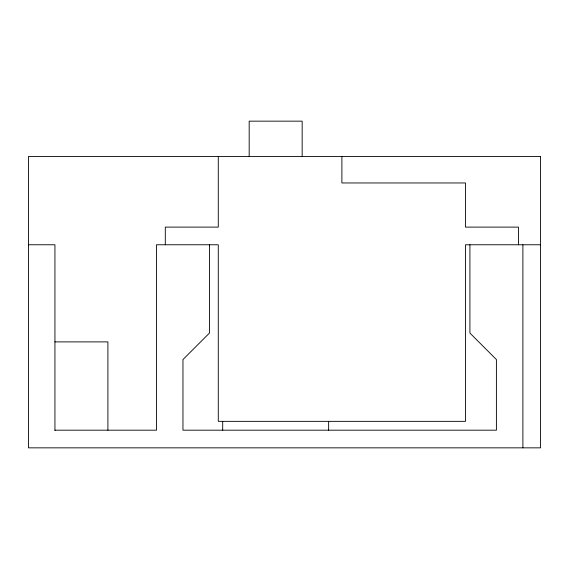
<?xml version="1.0" encoding="UTF-8"?>
<svg xmlns="http://www.w3.org/2000/svg" width="569" height="569" viewBox="0 0 569 569"><rect width="100%" height="100%" fill="white"/><g stroke="black" fill="none" stroke-linecap="round" stroke-linejoin="round"><path stroke-width="0.85" d="M28.45 244.77L54.937 244.77L54.937 430.541M540.55 244.77L465.499 244.77L465.499 421.352L218.283 421.352L218.283 244.77L156.475 244.77L156.475 430.185L54.937 430.185M54.937 341.891L107.911 341.891L107.911 430.185M522.89 244.77L522.89 447.846M518.48 244.77L518.48 227.109L465.499 227.109L465.499 182.962L341.891 182.962L341.891 156.475M469.916 244.77L469.916 333.064L496.403 359.551L496.403 430.185L182.962 430.185L182.962 359.551L209.449 333.064L209.449 244.77M328.647 421.352L328.647 430.185M302.16 156.475L302.16 121.154L249.179 121.154L249.179 156.475M222.692 421.352L222.692 430.185M218.283 156.475L218.283 227.109L165.302 227.109L165.302 244.77M540.55 156.475L28.45 156.475L28.45 447.846L540.55 447.846L540.55 156.475"/></g></svg>
